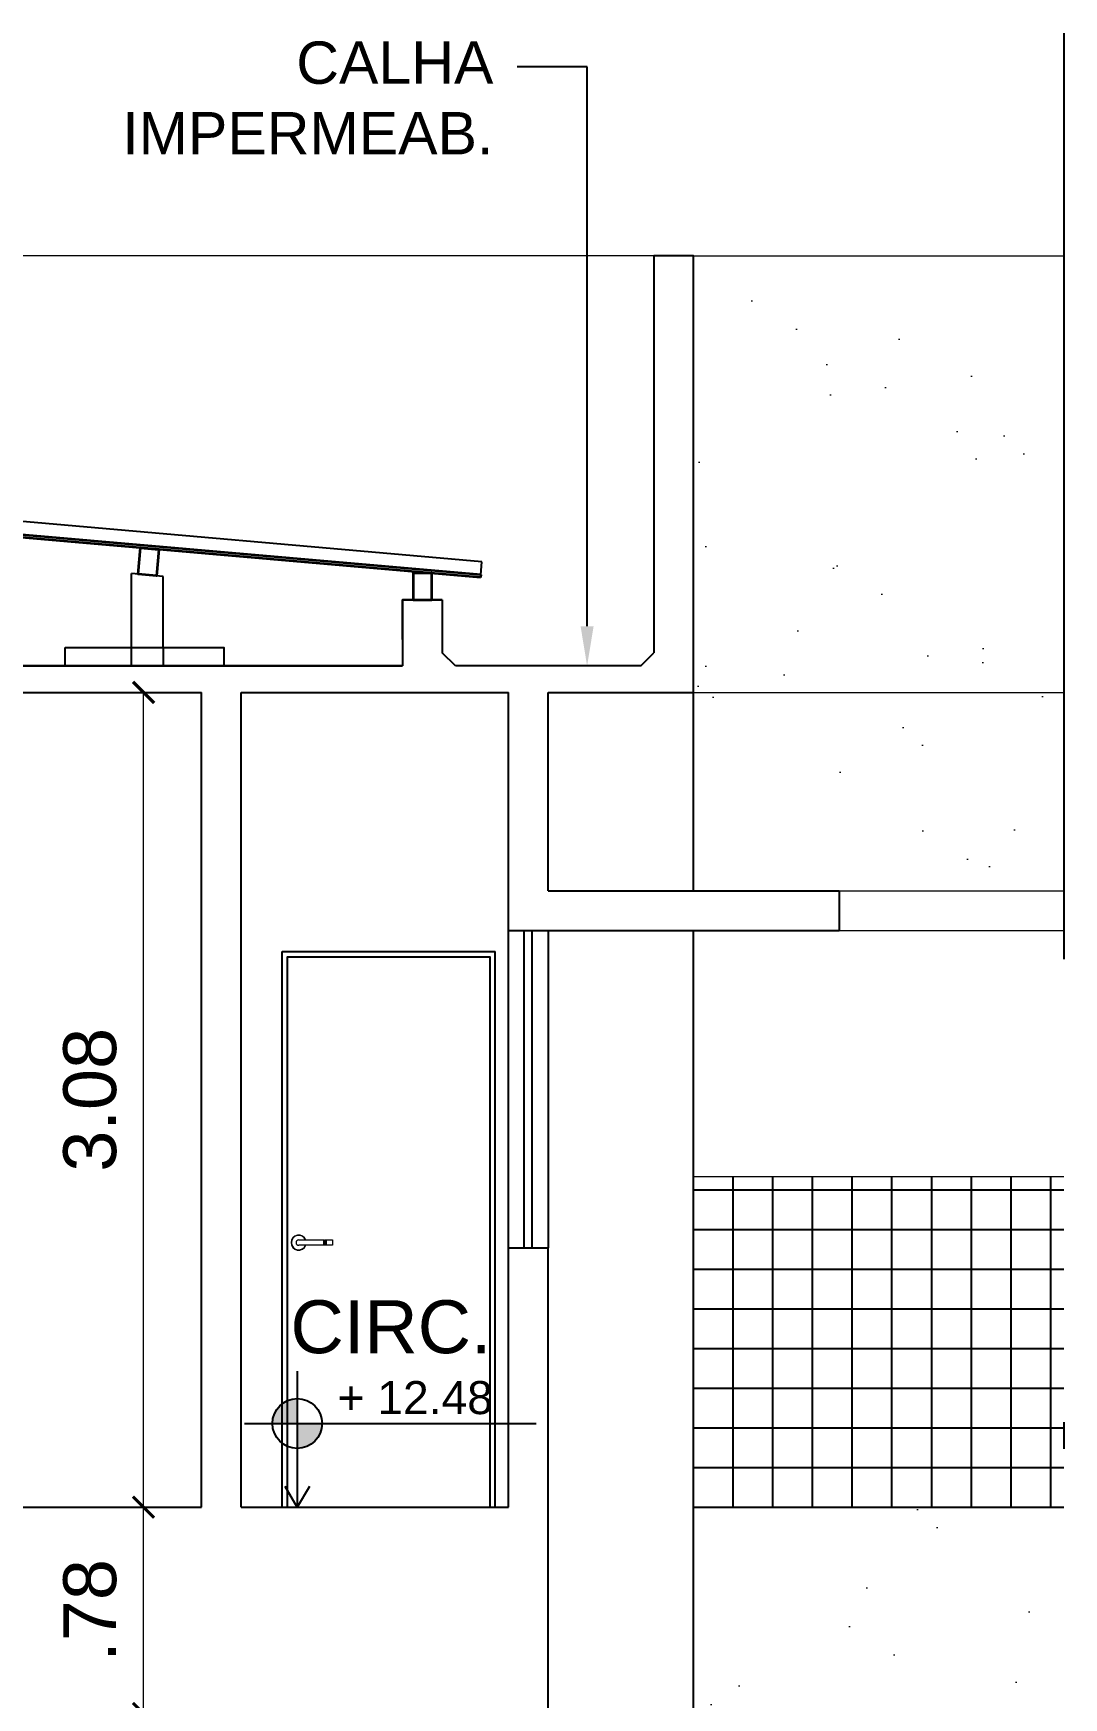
# Model space of a CAD drawing. Header units: metres. Extents: x 2440 to 5689, y 77 to 398.
# Drawn here: x 3395.25 to 3399.15, y 220.34 to 226.63 of the extents above; entities that cross this region are included whole.
import ezdxf
from ezdxf import colors
from ezdxf.entities.mleader import LeaderData, LeaderLine
from ezdxf.math import Vec2, Vec3

# ---------------------------------------------------------------- set-up
doc = ezdxf.new("R2010")
doc.units = ezdxf.units.M
doc.header["$LTSCALE"] = 7
doc.header["$MEASUREMENT"] = 0
doc.header["$PDMODE"] = 2
doc.linetypes.add('DASHDOT', pattern=[1, 0.5, -0.25, 0, -0.25])
for name, color, linetype, lineweight in [('2prancha', 4, 'Continuous', 18), ('ESQUADRIAS', 3, 'Continuous', 35), ('HACH', 251, 'Continuous', 5), ('texto', 3, 'Continuous', 25)]:
    doc.layers.add(name, color=color, linetype=linetype, lineweight=lineweight)
for name, color, linetype in [('COTA 1 100', 2, 'Continuous'), ('COTA DE NÍVEL', 7, 'Continuous'), ('HACHURA PISOS', 250, 'Continuous'), ('PENA 01', 1, 'Continuous'), ('PENA 02', 2, 'Continuous'), ('PENA 03', 3, 'Continuous'), ('PENA 06', 6, 'Continuous'), ('TXT ESPECIFICAÇÕES', 7, 'Continuous')]:
    doc.layers.add(name, color=color, linetype=linetype)
doc.styles.add('GRAF', font='GRAF.SHX')
doc.styles.add('Luana', font='arial.ttf')
doc.styles.get("Standard").update_dxf_attribs({"font": 'arial.ttf'})
doc.dimstyles.new('arial100', dxfattribs={"dimtxt": 0.2, "dimasz": 0.08, "dimexe": 0.1, "dimexo": 0.2, "dimgap": 0.1, "dimtad": 1, "dimzin": 4, "dimdsep": 46, "dimtxsty": 'Luana', "dimblk": 'ARCHTICK', "dimcen": 0, "dimclrd": 7, "dimclre": 7, "dimclrt": 256, "dimadec": 0, "dimazin": 0, "dimtfac": 1, "dimtix": 1, "dimtmove": 0, "dimatfit": 3, "dimldrblk": 'CLOSEDBLANK', "dimfxl": 0, "dimlwd": 5, "dimlwe": 5, "dimarcsym": 0})

# ---------------------------------------------------------------- blocks, each defined once
blk = doc.blocks.new('FRONTE')
at = {"linetype": 'Continuous'}
for p, q in [((13.89, 5.54), (13.89, 3.53)), ((13.89, 5.43), (14.05, 5.43)), ((14.05, 3.64), (13.89, 3.64)), ((14.05, 3.53), (14.05, 5.54)), ((14.38, 5.54), (14.38, 3.53)), ((14.38, 5.43), (14.55, 5.43)), ((14.55, 3.64), (14.38, 3.64)), ((14.55, 3.53), (14.55, 5.54)), ((14.93, 5.54), (14.93, 3.53)), ((14.93, 5.43), (15.09, 5.43)), ((15.09, 3.64), (14.93, 3.64)), ((15.09, 3.53), (15.09, 5.54)), ((17.29, 5.54), (17.29, 3.53))]:
    blk.add_line(p, q, dxfattribs=at)
for points in [[(4.58, 5.54), (13.89, 5.54)], [(13.89, 3.53), (4.58, 3.53)], [(14.05, 5.54), (14.38, 5.54)], [(14.38, 3.53), (14.05, 3.53)], [(14.55, 5.54), (14.93, 5.54)], [(14.93, 3.53), (14.55, 3.53)]]:
    blk.add_lwpolyline(points, dxfattribs=at)
blk.add_lwpolyline([(15.09, 5.54), (17.29, 5.54, -0.414214), (17.35, 5.48), (17.35, 3.59, -0.414214), (17.29, 3.53), (15.09, 3.53)], format="xyb", dxfattribs=at)
for centre, radius, start, end in [((4.58, 4.55), 2.86, 20.25225, 339.07517), ((4.58, 4.55), 2.75, 21.05659, 338.24145), ((4.58, 4.53), 1.01, 90, 270)]:
    blk.add_arc(centre, radius, start, end, dxfattribs=at)
blk = doc.blocks.new('maçaneta 08')
at = {"linetype": 'Continuous', "xscale": 100, "yscale": 100, "zscale": 100}
blk.add_blockref('FRONTE', (-1545, -247), dxfattribs=at)
blk = doc.blocks.new('NIV02')
h = blk.add_hatch(color=256)
h.paths.add_polyline_path([(-43.09, -49.03, 0.414214), (-44.59, -50.53), (-43.09, -50.53)])
h.paths.add_polyline_path([(-43.09, -52.04, 0.414214), (-41.58, -50.53), (-43.09, -50.53)])
for p, q in [((-43.09, -47.38), (-43.09, -55.58)), ((-46.27, -50.53), (-28.68, -50.53))]:
    blk.add_line(p, q)
blk.add_lwpolyline([(-42.36, -54.32), (-43.09, -55.58), (-43.82, -54.32)])
blk.add_circle((-43.09, -50.53), 1.5)
at = {"style": 'GRAF'}
blk.add_attdef('ELEV', (-40.66, -49.96), '', height=1.26, dxfattribs=at)
blk = doc.blocks.new('_ArchTick')
at = {"color": 0, "linetype": 'ByBlock', "const_width": 0.15}
blk.add_lwpolyline([(-0.5, -0.5), (0.5, 0.5)], dxfattribs=at)
blk = doc.blocks.new('*D33')
at = {"layer": 'COTA 1 100', "color": 7, "lineweight": 5}
for p, q in [((3395.6859, 224.1368), (3395.5663, 224.1368)), ((3395.6663, 221.0568), (3395.6663, 224.1368)), ((3395.6859, 221.0568), (3395.5663, 221.0568))]:
    blk.add_line(p, q, dxfattribs=at)
at = {"layer": 'Defpoints', "color": 0}
for p in [(3395.6663, 224.1368), (3395.8859, 224.1368), (3395.8859, 221.0568)]:
    blk.add_point(p, dxfattribs=at)
at = {"layer": 'COTA 1 100', "color": 7, "lineweight": 5, "xscale": 0.08, "yscale": 0.08, "zscale": 0.08}
for p, rotation in [((3395.6663, 224.1368), 90), ((3395.6663, 221.0568), 270)]:
    blk.add_blockref('_ArchTick', p, dxfattribs=dict(at, rotation=rotation))
at = {"layer": 'COTA 1 100', "insert": (3395.4641, 222.5968), "char_height": 0.2, "attachment_point": 5, "rotation": 90, "style": 'Luana'}
blk.add_mtext('3.08', dxfattribs=at)
blk = doc.blocks.new('_ClosedBlank')
at = {"layer": '2prancha', "color": 0, "lineweight": -2}
for p, q in [((-1, 0.167), (0, 0)), ((-1, 0.167), (-1, -0.167)), ((0, 0), (-1, -0.167))]:
    blk.add_line(p, q, dxfattribs=at)
blk = doc.blocks.new('*D34')
at = {"layer": 'COTA 1 100', "color": 7, "lineweight": 5}
for p, q in [((3395.6859, 221.0568), (3395.5663, 221.0568)), ((3395.6663, 220.2768), (3395.6663, 221.0568)), ((3395.9459, 220.2768), (3395.5663, 220.2768))]:
    blk.add_line(p, q, dxfattribs=at)
at = {"layer": 'Defpoints', "color": 0}
for p in [(3395.6663, 221.0568), (3395.8859, 221.0568), (3396.1459, 220.2768)]:
    blk.add_point(p, dxfattribs=at)
at = {"layer": 'COTA 1 100', "color": 7, "lineweight": 5, "xscale": 0.08, "yscale": 0.08, "zscale": 0.08}
for p, rotation in [((3395.6663, 221.0568), 90), ((3395.6663, 220.2768), 270)]:
    blk.add_blockref('_ArchTick', p, dxfattribs=dict(at, rotation=rotation))
at = {"layer": 'COTA 1 100', "insert": (3395.4642, 220.6668), "char_height": 0.2, "attachment_point": 5, "rotation": 90, "style": 'Luana'}
blk.add_mtext('.78', dxfattribs=at)

msp = doc.modelspace()

# ---------------------------------------------------------------- hatches: boundary and pattern name
at = {"layer": 'HACH'}
h = msp.add_hatch(dxfattribs=at)
h.set_pattern_fill('AR-SAND', color=256, scale=0.4, style=0, double=1)
h.set_pattern_definition([(37.5, (3391.2134, 232.6183), (-0.025197, 0.77073), [0, -0.608, 0, -0.68, 0, -0.65]), (7.5, (3391.2134, 232.6183), (0.70791, 1.12886), [0, -0.328, 0, -0.548, 0, -0.21]), (327.5, (3390.7214, 232.6183), (1.245657, 0.002264), [0, -0.2, 0, -0.72, 0, -0.94]), (317.5, (3390.7214, 232.6183), (1.20245, 0.35107), [0, -0.1, 0, -0.472, 0, -0.54])])
h.paths.add_polyline_path([(3399.1453, 225.7868), (3397.7459, 225.7868), (3397.7459, 224.1368), (3399.1453, 224.1368)])
h.paths.add_polyline_path([(3399.1453, 224.1368), (3397.7459, 224.1368), (3397.7459, 223.6068), (3398.2959, 223.6068), (3399.1453, 223.6068)])
h.paths.add_polyline_path([(3399.1453, 223.6068), (3398.2959, 223.6068), (3398.2959, 223.4568), (3399.1453, 223.4568)])
h.paths.add_polyline_path([(3399.1453, 221.0568), (3397.7459, 221.0568), (3397.7459, 220.0018), (3399.1453, 220.0018)])
at = {"layer": 'HACHURA PISOS'}
h = msp.add_hatch(dxfattribs=at)
h.set_pattern_fill('_USER,_O', color=256, scale=0.15, double=1, pattern_type=0)
h.set_pattern_definition([(0, (3397.74593, 221.05679), (0, 0.15), []), (90, (3397.74593, 221.05679), (-0.15, 9e-18), [])])
h.paths.add_polyline_path([(3397.7459, 222.3068), (3397.7459, 221.0568), (3399.1453, 221.0568), (3399.1453, 222.3068)])

# ---------------------------------------------------------------- linework, layer by layer
at = {"layer": 'ESQUADRIAS'}
for p, q in [((3396.9416, 224.5806), (3393.1859, 224.9092)), ((3396.9407, 224.5706), (3393.1859, 224.8991)), ((3396.9416, 224.5806), (3396.9407, 224.5706))]:
    msp.add_line(p, q, dxfattribs=at)
for points in [[(3395.6542, 224.6832), (3395.724, 224.6771), (3395.7153, 224.5775), (3395.6455, 224.5836)], [(3396.7559, 224.5868), (3396.6859, 224.5868), (3396.6859, 224.4868), (3396.7559, 224.4868)]]:
    msp.add_lwpolyline(points, close=True, dxfattribs=at)
at = {"layer": 'HACH'}
for p, q in [((3397.5959, 225.7868), (3373.2959, 225.7868)), ((3397.7459, 225.7868), (3399.1453, 225.7868)), ((3397.7459, 224.1368), (3399.1453, 224.1368)), ((3398.2959, 223.3868), (3399.1453, 223.3868)), ((3398.2959, 223.2368), (3399.1453, 223.2368)), ((3397.7459, 222.3068), (3399.1453, 222.3068)), ((3397.7459, 221.0568), (3399.1453, 221.0568))]:
    msp.add_line(p, q, dxfattribs=at)
at = {"layer": 'PENA 01', "ltscale": 1.5}
for p, q in [((3396.9459, 224.6304), (3393.1859, 224.9594)), ((3395.6204, 224.3068), (3395.6204, 224.5858)), ((3395.7404, 224.5753), (3395.6204, 224.5858)), ((3395.7404, 224.3068), (3395.7404, 224.5753))]:
    msp.add_line(p, q, dxfattribs=at)
at = {"layer": 'PENA 01'}
for p, q in [((3397.7459, 223.3868), (3397.7459, 224.1368)), ((3397.7459, 217.4518), (3397.7459, 223.2368)), ((3396.1909, 221.0568), (3396.1909, 223.1568)), ((3396.9959, 221.0568), (3396.9959, 223.1568))]:
    msp.add_line(p, q, dxfattribs=at)
at = {"layer": 'PENA 01', "ltscale": 1.5}
msp.add_lwpolyline([(3396.9416, 224.5806), (3396.9459, 224.6304)], dxfattribs=at)
for points in [[(3395.3702, 224.3068), (3395.9702, 224.3068), (3395.9702, 224.2372), (3395.3702, 224.2372)], [(3395.6204, 224.3068), (3395.7404, 224.3068), (3395.7404, 224.2372), (3395.6204, 224.2372)]]:
    msp.add_lwpolyline(points, close=True, dxfattribs=at)
at = {"layer": 'PENA 01'}
for points in [[(3396.1909, 223.1568), (3396.9959, 223.1568)], [(3396.2109, 221.0568), (3396.2109, 223.1368), (3396.9759, 223.1368), (3396.9759, 221.0568)]]:
    msp.add_lwpolyline(points, dxfattribs=at)
at = {"layer": 'PENA 02', "ltscale": 1.5}
for p, q in [((3397.0459, 222.0368), (3397.0459, 223.2368)), ((3397.1959, 223.2368), (3397.1959, 222.0368))]:
    msp.add_line(p, q, dxfattribs=at)
at = {"layer": 'PENA 03', "linetype": 'DASHDOT'}
msp.add_line((3399.1453, 226.6279), (3399.1453, 215.5618), dxfattribs=at)
at = {"layer": 'PENA 03', "ltscale": 1.5}
for p, q in [((3397.1059, 222.0368), (3397.1059, 223.2368)), ((3397.1359, 222.0368), (3397.1359, 223.2368))]:
    msp.add_line(p, q, dxfattribs=at)
at = {"layer": 'PENA 06', "ltscale": 1.5}
for p, q in [((3396.6459, 224.4868), (3396.6459, 224.3368)), ((3396.6459, 224.3368), (3396.6459, 224.4868)), ((3396.7959, 224.4868), (3396.7959, 224.2868)), ((3396.7959, 224.4868), (3396.7959, 224.3868)), ((3396.8459, 224.2368), (3396.7959, 224.2868)), ((3397.5459, 224.2368), (3397.5959, 224.2868)), ((3395.8859, 221.0568), (3395.8859, 224.1368)), ((3396.0359, 221.0568), (3396.0359, 224.1368)), ((3397.0459, 223.2368), (3397.0459, 224.1368)), ((3397.1959, 223.3868), (3397.1959, 224.1368)), ((3397.0459, 223.2368), (3397.1959, 223.2368)), ((3397.0459, 221.0568), (3397.0459, 222.0368)), ((3397.0459, 221.0568), (3397.0459, 222.0368)), ((3397.0459, 222.0368), (3397.1959, 222.0368)), ((3397.1959, 221.0568), (3397.1959, 222.0368))]:
    msp.add_line(p, q, dxfattribs=at)
at = {"layer": 'PENA 06'}
for p, q in [((3389.7259, 224.2368), (3396.6459, 224.2368)), ((3396.0359, 224.1368), (3397.0459, 224.1368)), ((3397.1959, 224.1368), (3397.7459, 224.1368)), ((3398.2959, 223.3868), (3398.2959, 223.2368)), ((3397.0459, 223.2368), (3397.1959, 223.2368)), ((3397.0459, 223.2368), (3397.1959, 223.2368))]:
    msp.add_line(p, q, dxfattribs=at)
for points in [[(3397.7459, 224.1368), (3397.7459, 225.7868), (3397.5959, 225.7868), (3397.5959, 224.2868)], [(3396.6459, 224.2368), (3389.7259, 224.2368)], [(3397.5459, 224.2368), (3396.8459, 224.2368)], [(3397.5459, 224.2368), (3396.9959, 224.2368)], [(3397.1959, 223.3868), (3398.2959, 223.3868)], [(3397.1959, 223.2368), (3398.2959, 223.2368)], [(3397.0459, 220.0018), (3397.1959, 220.0018), (3397.1959, 222.0368)]]:
    msp.add_lwpolyline(points, dxfattribs=at)
at = {"layer": 'PENA 06', "ltscale": 1.5}
for points in [[(3396.7959, 224.4868), (3396.6459, 224.4868), (3396.6459, 224.2368)], [(3396.6459, 224.3368), (3396.6459, 224.4868), (3396.7959, 224.4868)], [(3393.1661, 223.7818), (3393.1661, 224.1368), (3395.8859, 224.1368)], [(3396.0359, 224.1368), (3397.0459, 224.1368)], [(3397.1959, 224.1368), (3397.7459, 224.1368)], [(3392.2059, 221.2368), (3392.2059, 221.0568), (3395.8859, 221.0568)], [(3396.0359, 221.0568), (3397.0459, 221.0568)]]:
    msp.add_lwpolyline(points, dxfattribs=at)

# ---------------------------------------------------------------- block references
at = {"layer": 'COTA DE NÍVEL', "ltscale": 0.05}
ref = msp.add_blockref('NIV02', (3398.9479, 224.5398), dxfattribs=dict(at, xscale=0.06266711229946524, yscale=0.06266711229946524, zscale=0.06266711229946524))
ref.add_attrib('ELEV', '+ 12.48', (3396.3997, 221.4087), dxfattribs={"layer": '0', "height": 0.125, "style": 'Luana'})
at = {"layer": 'HACH', "xscale": 0.0001, "yscale": 0.0001, "zscale": 0.0001}
msp.add_blockref('maçaneta 08', (3396.3617, 222.0362), dxfattribs=at)

# ---------------------------------------------------------------- texts
at = {"layer": 'texto', "color": 2, "ltscale": 0.05, "insert": (3396.6019, 221.7375), "char_height": 0.2, "width": 1.934, "attachment_point": 5, "style": 'Luana'}
msp.add_mtext('CIRC.', dxfattribs=at)

# ---------------------------------------------------------------- dimensions: what is measured, and where the dimension line sits
at = {"layer": 'COTA 1 100'}
dim = msp.add_linear_dim(base=(3395.6663, 224.1368), p1=(3395.8859, 221.0568), p2=(3395.8859, 224.1368), angle=90, dimstyle='arial100', dxfattribs=at)
dim.commit()
dim.dimension.update_dxf_attribs({"geometry": '*D33', "text_midpoint": (3395.4641, 222.5968)})
dim = msp.add_linear_dim(base=(3395.6663, 221.0568), p1=(3396.1459, 220.2768), p2=(3395.8859, 221.0568), angle=90, dimstyle='arial100', override={"dimtmove": 1}, dxfattribs=at)
dim.commit()
dim.dimension.update_dxf_attribs({"geometry": '*D34', "text_midpoint": (3395.4642, 220.6668)})

# ---------------------------------------------------------------- leaders
at = {"layer": 'TXT ESPECIFICAÇÕES', "ltscale": 0.05}
ml = msp.add_multileader_mtext('Standard', dxfattribs=at)
ml.set_content('CALHA\\PIMPERMEAB.', color=256)
ml.set_leader_properties()
ml.build(insert=Vec2(0, 0))
ml.multileader.update_dxf_attribs({"dogleg_length": 0.36, "arrow_head_size": 0.15})
ctx = ml.context
ctx.base_point, ctx.char_height, ctx.arrow_head_size, ctx.landing_gap_size, ctx.plane_origin = Vec3(3395.5359, 226.501), 0.16, 0.15, 0.09, Vec3(3402.3744, 221.0806)
ctx.text_align_type = 2
notes = []
notes.append((ctx, [(0, (1, 1, 0), (3397.3433, 226.501), (-1, 0), 0.2642, [(0, [(3397.3433, 224.2368)], 0, [])])]))
ctx.mtext.insert, ctx.mtext.alignment, ctx.mtext.flow_direction = Vec3(3396.9891, 226.597), 3, 5
for ctx, leaders in notes:
    for number, flags, end, landing, length, lines in leaders:
        leader = LeaderData()
        leader.index, (leader.has_last_leader_line, leader.has_dogleg_vector, leader.attachment_direction) = number, flags
        leader.last_leader_point, leader.dogleg_vector, leader.dogleg_length = Vec3(end), Vec3(landing), length
        for number, points, colour, breaks in lines:
            line = LeaderLine()
            line.index, line.vertices, line.color, line.breaks = number, Vec3.list(points), colors.encode_raw_color(colour), breaks
            leader.lines.append(line)
        ctx.leaders.append(leader)

doc.saveas('drawing.dxf')
